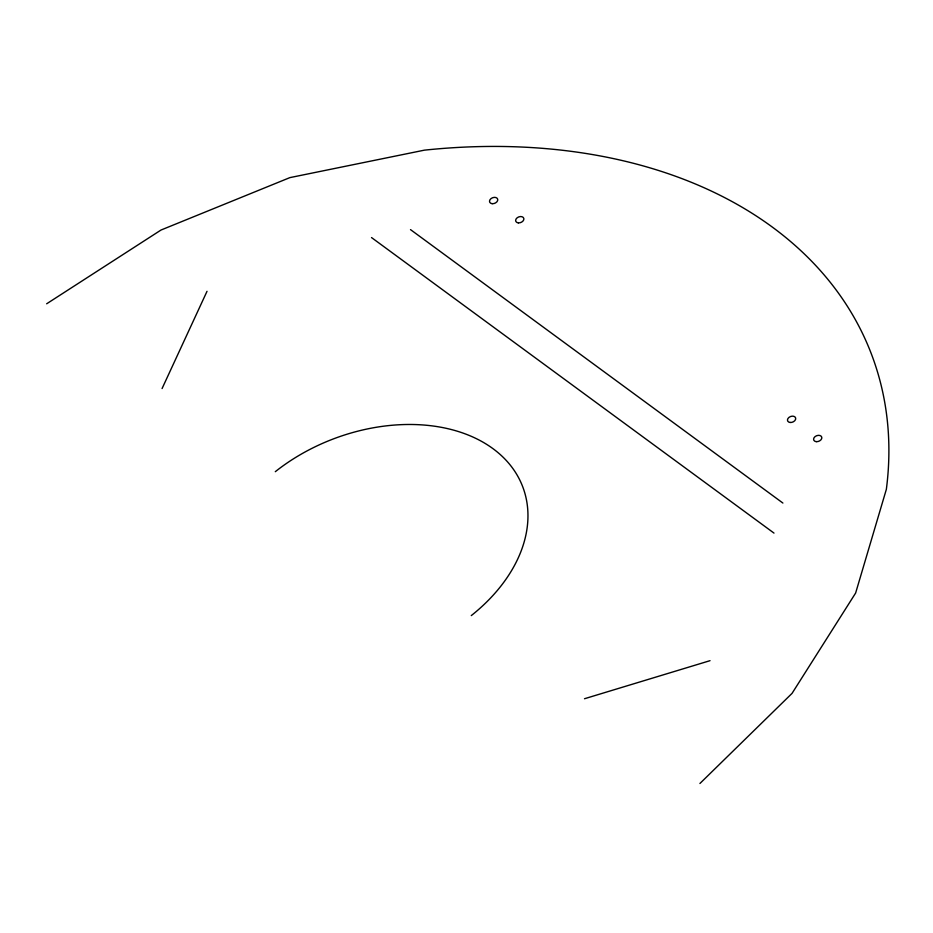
<?xml version="1.0" encoding="UTF-8"?>
<svg xmlns="http://www.w3.org/2000/svg" width="933" height="933" viewBox="0 0 933 933"><rect width="100%" height="100%" fill="white"/><g stroke="black" fill="none" stroke-linecap="round" stroke-linejoin="round"><path stroke-width="1.4" d="M162.074 388.548L207.021 291.306M699.925 783.487L792.047 693.371L855.631 593.038L886.35 489.347A532.988 373.573 -20.8 0 0 424.41 150.155L289.883 177.62L161.036 230.019L46.65 303.796M584.501 698.735L710.036 660.669M410.497 229.611L782.892 503.05M371.521 237.565L773.993 533.093M275.293 471.69A159.893 112.077 -20.8 0 1 492.974 448.656A159.893 112.077 -20.8 0 1 471.282 615.593M492.181 203.686A4.268 2.986 -20.8 0 0 497.709 199.3A4.268 2.986 -20.8 0 0 491.026 198.612A4.268 2.986 -20.8 0 0 492.181 203.686M518.305 222.87A4.268 2.986 -20.8 0 0 523.833 218.485A4.268 2.986 -20.8 0 0 517.15 217.797A4.268 2.986 -20.8 0 0 518.305 222.87M790.134 422.474A4.268 2.986 -20.8 0 0 795.662 418.077A4.268 2.986 -20.8 0 0 788.98 417.401A4.268 2.986 -20.8 0 0 790.134 422.474M816.258 441.659A4.268 2.986 -20.8 0 0 821.786 437.274A4.268 2.986 -20.8 0 0 815.104 436.586A4.268 2.986 -20.8 0 0 816.258 441.659"/></g></svg>
